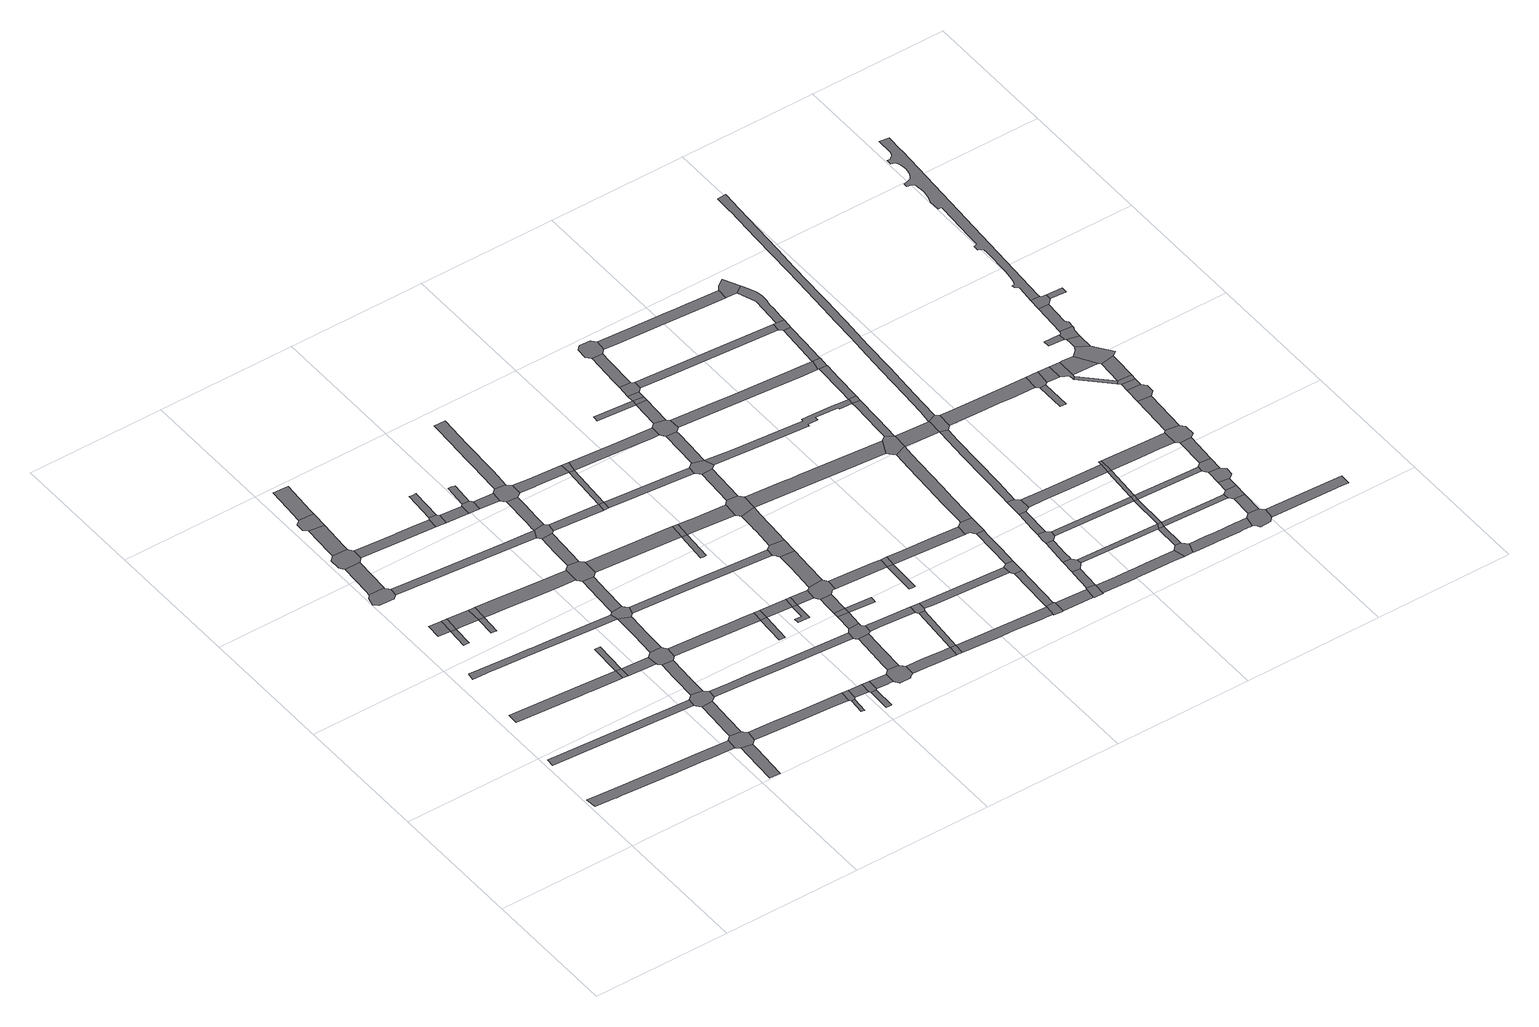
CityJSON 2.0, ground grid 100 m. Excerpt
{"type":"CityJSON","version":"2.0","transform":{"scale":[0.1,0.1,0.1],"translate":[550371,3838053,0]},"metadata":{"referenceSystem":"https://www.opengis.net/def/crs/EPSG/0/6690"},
"CityObjects":{
"road1":{"type":"Road","attributes":{"RoadStructureAttribute.sectionType":"1"},"geometry":[{"type":"MultiSurface","lod":"1","boundaries":[[[0,1,2,3,4,5,6,7,8,9,10,11,12,13,14,15,16,17,18,19,20]]]}]},
"road2":{"type":"Road","attributes":{"RoadStructureAttribute.sectionType":"1"},"geometry":[{"type":"MultiSurface","lod":"1","boundaries":[[[21,22,23,24]]]}]},
"road3":{"type":"Road","attributes":{"RoadStructureAttribute.sectionType":"1"},"geometry":[{"type":"MultiSurface","lod":"1","boundaries":[[[25,26,27,28,29,30,31,32,33,34,35,36,37,38]]]}]},
"road4":{"type":"Road","geometry":[{"type":"MultiSurface","lod":"1","boundaries":[[[39,40,41,42,43]]]}]},
"road5":{"type":"Road","geometry":[{"type":"MultiSurface","lod":"1","boundaries":[[[42,44,45,46,47]]]}]},
"road6":{"type":"Road","geometry":[{"type":"MultiSurface","lod":"1","boundaries":[[[48,49,50,51,52,53,54,55,56,57,58,59,60,61,62,63,64,65]]]}]},
"road7":{"type":"Road","geometry":[{"type":"MultiSurface","lod":"1","boundaries":[[[43,42,47,66]]]}]},
"road8":{"type":"Road","attributes":{"RoadStructureAttribute.sectionType":"1"},"geometry":[{"type":"MultiSurface","lod":"1","boundaries":[[[67,68,69,48,65,70,71]]]}]},
"road9":{"type":"Road","attributes":{"RoadStructureAttribute.sectionType":"1"},"geometry":[{"type":"MultiSurface","lod":"1","boundaries":[[[66,47,72,73,74]]]}]},
"road10":{"type":"Road","geometry":[{"type":"MultiSurface","lod":"1","boundaries":[[[75,76,77,78,79,80,81,67,71,82,83,84,85,86]]]}]},
"road11":{"type":"Road","geometry":[{"type":"MultiSurface","lod":"1","boundaries":[[[73,87,88,89,90]]]}]},
"road12":{"type":"Road","attributes":{"RoadStructureAttribute.sectionType":"1"},"geometry":[{"type":"MultiSurface","lod":"1","boundaries":[[[91,92,93,75,86,94,95,96]]]}]},
"road13":{"type":"Road","attributes":{"RoadStructureAttribute.sectionType":"1"},"geometry":[{"type":"MultiSurface","lod":"1","boundaries":[[[97,98,99,100,101,102,103,104,105]]]}]},
"road14":{"type":"Road","geometry":[{"type":"MultiSurface","lod":"1","boundaries":[[[74,73,90,106]]]}]},
"road15":{"type":"Road","attributes":{"RoadStructureAttribute.sectionType":"1"},"geometry":[{"type":"MultiSurface","lod":"1","boundaries":[[[107,108,109,110,111,112,113,114,115,116,117,118,119,120,121,122,123,124,125]]]}]},
"road16":{"type":"Road","geometry":[{"type":"MultiSurface","lod":"1","boundaries":[[[126,127,128,129,130,131,132,91,96,133,134,135]]]}]},
"road17":{"type":"Road","geometry":[{"type":"MultiSurface","lod":"1","boundaries":[[[136,20,19,137,138,97,105,139,140,141,142]]]}]},
"road18":{"type":"Road","geometry":[{"type":"MultiSurface","lod":"1","boundaries":[[[38,37,143,144]]]}]},
"road19":{"type":"Road","attributes":{"RoadStructureAttribute.sectionType":"1"},"geometry":[{"type":"MultiSurface","lod":"1","boundaries":[[[145,146,126,135,147,148]]]}]},
"road20":{"type":"Road","attributes":{"RoadStructureAttribute.sectionType":"1"},"geometry":[{"type":"MultiSurface","lod":"1","boundaries":[[[149,150,151,152,153,154,155,156,136,142]]]}]},
"road21":{"type":"Road","geometry":[{"type":"MultiSurface","lod":"1","boundaries":[[[157,158,38,144]]]}]},
"road22":{"type":"Road","attributes":{"RoadStructureAttribute.sectionType":"1"},"geometry":[{"type":"MultiSurface","lod":"1","boundaries":[[[159,144,143,160,161,162]]]}]},
"road23":{"type":"Road","geometry":[{"type":"MultiSurface","lod":"1","boundaries":[[[163,164,165,24,23,166,154,153,167,168,169,170,171,172]]]}]},
"road24":{"type":"Road","attributes":{"RoadStructureAttribute.sectionType":"1"},"geometry":[{"type":"MultiSurface","lod":"1","boundaries":[[[173,174,175,176,177,178,179,180,181,84,83,182,183,184,185]]]}]},
"road25":{"type":"Road","attributes":{"RoadStructureAttribute.sectionType":"1"},"geometry":[{"type":"MultiSurface","lod":"1","boundaries":[[[186,187,188,189,190,191,163,172,192,193,194,195,196,197,198]]]}]},
"road26":{"type":"Road","attributes":{"RoadStructureAttribute.sectionType":"1"},"geometry":[{"type":"MultiSurface","lod":"1","boundaries":[[[199,200,106,90,201,202,203,204,205,206,207,208,209,210,211]]]}]},
"road27":{"type":"Road","attributes":{"RoadStructureAttribute.sectionType":"1"},"geometry":[{"type":"MultiSurface","lod":"1","boundaries":[[[212,213,61,60,214,215]]]}]},
"road28":{"type":"Road","geometry":[{"type":"MultiSurface","lod":"1","boundaries":[[[216,217,162,161,218,186,198,219,220,221]]]}]},
"road29":{"type":"Road","attributes":{"RoadStructureAttribute.sectionType":"1"},"geometry":[{"type":"MultiSurface","lod":"1","boundaries":[[[222,223,224,225,140,139,226,227,228,229,230,231]]]}]},
"road30":{"type":"Road","attributes":{"RoadStructureAttribute.sectionType":"1"},"geometry":[{"type":"MultiSurface","lod":"1","boundaries":[[[124,232,233,216,221,234,235]]]}]},
"road31":{"type":"Road","geometry":[{"type":"MultiSurface","lod":"1","boundaries":[[[236,185,184,237,238,239,240]]]}]},
"road32":{"type":"Road","geometry":[{"type":"MultiSurface","lod":"1","boundaries":[[[241,242,243,244,125,124,235,245,246,247]]]}]},
"road33":{"type":"Road","attributes":{"RoadStructureAttribute.sectionType":"1"},"geometry":[{"type":"MultiSurface","lod":"1","boundaries":[[[248,249,250,251,252,236,240]]]}]},
"road34":{"type":"Road","attributes":{"RoadStructureAttribute.sectionType":"1"},"geometry":[{"type":"MultiSurface","lod":"1","boundaries":[[[253,254,255,243,242,256,257,258]]]}]},
"road35":{"type":"Road","attributes":{"RoadStructureAttribute.sectionType":"1"},"geometry":[{"type":"MultiSurface","lod":"1","boundaries":[[[238,237,259,260]]]}]},
"road36":{"type":"Road","geometry":[{"type":"MultiSurface","lod":"1","boundaries":[[[261,262,211,210,263,264,253,258,265,266,267,268,269,270,271]]]}]},
"road37":{"type":"Road","attributes":{"RoadStructureAttribute.sectionType":"1"},"geometry":[{"type":"MultiSurface","lod":"1","boundaries":[[[272,273,274,275,276,277,278,279,220,219,280,281,282,283,284,285,286]]]}]},
"road38":{"type":"Road","geometry":[{"type":"MultiSurface","lod":"1","boundaries":[[[287,288,289,290]]]}]},
"road39":{"type":"Road","geometry":[{"type":"MultiSurface","lod":"1","boundaries":[[[291,260,259,292,293,294,295,296,297]]]}]},
"road40":{"type":"Road","attributes":{"RoadStructureAttribute.sectionType":"1"},"geometry":[{"type":"MultiSurface","lod":"1","boundaries":[[[298,299,300,301,302,303,304,169,168,305,306,307,308,309,310]]]}]},
"road41":{"type":"Road","attributes":{"RoadStructureAttribute.sectionType":"1"},"geometry":[{"type":"MultiSurface","lod":"1","boundaries":[[[311,312,313,314,261,271]]]}]},
"road42":{"type":"Road","geometry":[{"type":"MultiSurface","lod":"1","boundaries":[[[231,230,290,289,315,316]]]}]},
"road43":{"type":"Road","geometry":[{"type":"MultiSurface","lod":"1","boundaries":[[[317,318,319,291,297]]]}]},
"road44":{"type":"Road","geometry":[{"type":"MultiSurface","lod":"1","boundaries":[[[320,321,215,214,322,313,312,323,324,325]]]}]},
"road45":{"type":"Road","attributes":{"RoadStructureAttribute.sectionType":"1"},"geometry":[{"type":"MultiSurface","lod":"1","boundaries":[[[295,294,326,327]]]}]},
"road46":{"type":"Road","attributes":{"RoadStructureAttribute.sectionType":"1"},"geometry":[{"type":"MultiSurface","lod":"1","boundaries":[[[328,316,315,329,330,331]]]}]},
"road47":{"type":"Road","geometry":[{"type":"MultiSurface","lod":"1","boundaries":[[[332,333,334,335,336]]]}]},
"road48":{"type":"Road","attributes":{"RoadStructureAttribute.sectionType":"1"},"geometry":[{"type":"MultiSurface","lod":"1","boundaries":[[[337,338,339,340,341,342,343,215,321,344,345,346]]]}]},
"road49":{"type":"Road","geometry":[{"type":"MultiSurface","lod":"1","boundaries":[[[331,330,332,336,347,348,349]]]}]},
"road50":{"type":"Road","geometry":[{"type":"MultiSurface","lod":"1","boundaries":[[[350,327,326,337,346,351,352,353]]]}]},
"road51":{"type":"Road","geometry":[{"type":"MultiSurface","lod":"1","boundaries":[[[285,354,355,356]]]}]},
"road52":{"type":"Road","attributes":{"RoadStructureAttribute.sectionType":"1"},"geometry":[{"type":"MultiSurface","lod":"1","boundaries":[[[349,348,357,358,359,360,361]]]}]},
"road53":{"type":"Road","geometry":[{"type":"MultiSurface","lod":"1","boundaries":[[[286,285,356,362]]]}]},
"road54":{"type":"Road","attributes":{"RoadStructureAttribute.sectionType":"1"},"geometry":[{"type":"MultiSurface","lod":"1","boundaries":[[[363,364,268,267,365,366,367,368]]]}]},
"road55":{"type":"Road","attributes":{"RoadStructureAttribute.sectionType":"1"},"geometry":[{"type":"MultiSurface","lod":"1","boundaries":[[[369,370,247,246,371,372,373,374,375]]]}]},
"road56":{"type":"Road","attributes":{"RoadStructureAttribute.sectionType":"1"},"geometry":[{"type":"MultiSurface","lod":"1","boundaries":[[[325,324,376,377,378]]]}]},
"road57":{"type":"Road","attributes":{"RoadStructureAttribute.sectionType":"1"},"geometry":[{"type":"MultiSurface","lod":"1","boundaries":[[[379,380,381,382,383,384,385,386,387,388,350,353,389,390,391,392]]]}]},
"road58":{"type":"Road","geometry":[{"type":"MultiSurface","lod":"1","boundaries":[[[393,394,361,360,395,396,397,398,399,400,401,402,403,404,405]]]}]},
"road59":{"type":"Road","attributes":{"RoadStructureAttribute.sectionType":"1"},"geometry":[{"type":"MultiSurface","lod":"1","boundaries":[[[362,356,406,407]]]}]},
"road60":{"type":"Road","geometry":[{"type":"MultiSurface","lod":"1","boundaries":[[[406,408,409,410,411,412]]]}]},
"road61":{"type":"Road","attributes":{"RoadStructureAttribute.sectionType":"1"},"geometry":[{"type":"MultiSurface","lod":"1","boundaries":[[[413,352,351,414,415,416,417,418,419]]]}]},
"road62":{"type":"Road","attributes":{"RoadStructureAttribute.sectionType":"1"},"geometry":[{"type":"MultiSurface","lod":"1","boundaries":[[[420,421,422,423,424,425,426,393,405]]]}]},
"road63":{"type":"Road","geometry":[{"type":"MultiSurface","lod":"1","boundaries":[[[377,376,427,428]]]}]},
"road64":{"type":"Road","geometry":[{"type":"MultiSurface","lod":"1","boundaries":[[[407,406,412,429]]]}]},
"road65":{"type":"Road","geometry":[{"type":"MultiSurface","lod":"1","boundaries":[[[430,431,432,433,434,435,436,437,310,309,438,422,421,439,440,441]]]}]},
"road66":{"type":"Road","attributes":{"RoadStructureAttribute.sectionType":"1"},"geometry":[{"type":"MultiSurface","lod":"1","boundaries":[[[367,442,443,444,445]]]}]},
"road67":{"type":"Road","attributes":{"RoadStructureAttribute.sectionType":"1"},"geometry":[{"type":"MultiSurface","lod":"1","boundaries":[[[418,377,428,446]]]}]},
"road68":{"type":"Road","attributes":{"RoadStructureAttribute.sectionType":"1"},"geometry":[{"type":"MultiSurface","lod":"1","boundaries":[[[429,412,447,448]]]}]},
"road69":{"type":"Road","attributes":{"RoadStructureAttribute.sectionType":"1"},"geometry":[{"type":"MultiSurface","lod":"1","boundaries":[[[449,434,433,450]]]}]},
"road70":{"type":"Road","attributes":{"RoadStructureAttribute.sectionType":"1"},"geometry":[{"type":"MultiSurface","lod":"1","boundaries":[[[451,452,453,454,455,403,402,456,457,458,459]]]}]},
"road71":{"type":"Road","geometry":[{"type":"MultiSurface","lod":"1","boundaries":[[[368,367,445,460]]]}]},
"road72":{"type":"Road","geometry":[{"type":"MultiSurface","lod":"1","boundaries":[[[461,449,450,462]]]}]},
"road73":{"type":"Road","attributes":{"RoadStructureAttribute.sectionType":"1"},"geometry":[{"type":"MultiSurface","lod":"1","boundaries":[[[463,464,461,462,465]]]}]},
"road74":{"type":"Road","geometry":[{"type":"MultiSurface","lod":"1","boundaries":[[[419,418,446,466]]]}]},
"road75":{"type":"Road","geometry":[{"type":"MultiSurface","lod":"1","boundaries":[[[467,468,469,448,447,463,465,470,471,472,473,474]]]}]},
"road76":{"type":"Road","geometry":[{"type":"MultiSurface","lod":"1","boundaries":[[[475,476,477,462,450]]]}]},
"road77":{"type":"Road","attributes":{"RoadStructureAttribute.sectionType":"1"},"geometry":[{"type":"MultiSurface","lod":"1","boundaries":[[[478,479,441,440,480,481,482,483]]]}]},
"road78":{"type":"Road","geometry":[{"type":"MultiSurface","lod":"1","boundaries":[[[459,458,484,485]]]}]},
"road79":{"type":"Road","attributes":{"RoadStructureAttribute.sectionType":"1"},"geometry":[{"type":"MultiSurface","lod":"1","boundaries":[[[486,487,488,468,467,489,490]]]}]},
"road80":{"type":"Road","attributes":{"RoadStructureAttribute.sectionType":"1"},"geometry":[{"type":"MultiSurface","lod":"1","boundaries":[[[491,492,460,445,493,494,495,496]]]}]},
"road81":{"type":"Road","attributes":{"RoadStructureAttribute.sectionType":"1"},"geometry":[{"type":"MultiSurface","lod":"1","boundaries":[[[428,427,497,498]]]}]},
"road82":{"type":"Road","geometry":[{"type":"MultiSurface","lod":"1","boundaries":[[[499,500,375,374,501,486,490,502,503]]]}]},
"road83":{"type":"Road","attributes":{"RoadStructureAttribute.sectionType":"1"},"geometry":[{"type":"MultiSurface","lod":"1","boundaries":[[[504,459,485,505]]]}]},
"road84":{"type":"Road","geometry":[{"type":"MultiSurface","lod":"1","boundaries":[[[483,482,504,505,506,507]]]}]},
"road85":{"type":"Road","attributes":{"RoadStructureAttribute.sectionType":"1"},"geometry":[{"type":"MultiSurface","lod":"1","boundaries":[[[508,509,510,511,512,513,514,515,499,503]]]}]},
"road86":{"type":"Road","attributes":{"RoadStructureAttribute.sectionType":"1"},"geometry":[{"type":"MultiSurface","lod":"1","boundaries":[[[516,517,518,519,520,521,466,446,522,523,524,525,526,527,528,529,530]]]}]},
"road87":{"type":"Road","attributes":{"RoadStructureAttribute.sectionType":"1"},"geometry":[{"type":"MultiSurface","lod":"1","boundaries":[[[531,532,474,473,533,534]]]}]},
"road88":{"type":"Road","geometry":[{"type":"MultiSurface","lod":"1","boundaries":[[[535,536,496,495,537,538,511,510,539,540,541]]]}]},
"road89":{"type":"Road","attributes":{"RoadStructureAttribute.sectionType":"1"},"geometry":[{"type":"MultiSurface","lod":"1","boundaries":[[[542,543,544,535,541]]]}]},
"road90":{"type":"Road","attributes":{"RoadStructureAttribute.sectionType":"1"},"geometry":[{"type":"MultiSurface","lod":"1","boundaries":[[[545,546,547,485,484,548,549,550,551,552,553,554,555]]]}]},
"road91":{"type":"Road","attributes":{"RoadStructureAttribute.sectionType":"1"},"geometry":[{"type":"MultiSurface","lod":"1","boundaries":[[[533,556,557,558,559]]]}]},
"road92":{"type":"Road","geometry":[{"type":"MultiSurface","lod":"1","boundaries":[[[534,533,559,560]]]}]},
"road93":{"type":"Road","geometry":[{"type":"MultiSurface","lod":"1","boundaries":[[[561,562,498,497,563,564,544,543,565,566,567]]]}]},
"road94":{"type":"Road","attributes":{"RoadStructureAttribute.sectionType":"1"},"geometry":[{"type":"MultiSurface","lod":"1","boundaries":[[[568,569,561,567,570,571,572,573,574,575,576]]]}]},
"road95":{"type":"Road","attributes":{"RoadStructureAttribute.sectionType":"1"},"geometry":[{"type":"MultiSurface","lod":"1","boundaries":[[[577,578,579,580,581,582]]]}]},
"road96":{"type":"Road","attributes":{"RoadStructureAttribute.sectionType":"1"},"geometry":[{"type":"MultiSurface","lod":"1","boundaries":[[[583,507,506,584,585,586,587,588]]]}]},
"road97":{"type":"Road","geometry":[{"type":"MultiSurface","lod":"1","boundaries":[[[589,530,529,568,576,590,591,592]]]}]},
"road98":{"type":"Road","attributes":{"RoadStructureAttribute.sectionType":"1"},"geometry":[{"type":"MultiSurface","lod":"1","boundaries":[[[581,589,592,593]]]}]},
"road99":{"type":"Road","geometry":[{"type":"MultiSurface","lod":"1","boundaries":[[[582,581,593,594]]]}]},
"road100":{"type":"Road","attributes":{"RoadStructureAttribute.sectionType":"1"},"geometry":[{"type":"MultiSurface","lod":"1","boundaries":[[[595,596,560,559,597,598]]]}]},
"road101":{"type":"Road","attributes":{"RoadStructureAttribute.sectionType":"1"},"geometry":[{"type":"MultiSurface","lod":"1","boundaries":[[[599,600,582,594,601,602]]]}]},
"road102":{"type":"Road","geometry":[{"type":"MultiSurface","lod":"1","boundaries":[[[603,604,605,606,555,554,607,608,609,610,611,612,613]]]}]},
"road103":{"type":"Road","geometry":[{"type":"MultiSurface","lod":"1","boundaries":[[[614,599,602,615,616,617,618,619]]]}]},
"road104":{"type":"Road","attributes":{"RoadStructureAttribute.sectionType":"1"},"geometry":[{"type":"MultiSurface","lod":"1","boundaries":[[[620,621,622,606,605,623,624,625]]]}]},
"road105":{"type":"Road","attributes":{"RoadStructureAttribute.sectionType":"1"},"geometry":[{"type":"MultiSurface","lod":"1","boundaries":[[[626,627,614,619,628,629,630]]]}]},
"road106":{"type":"Road","attributes":{"RoadStructureAttribute.sectionType":"1"},"geometry":[{"type":"MultiSurface","lod":"1","boundaries":[[[631,632,633,634,635,636,539,510,637,638,639]]]}]},
"road107":{"type":"Road","geometry":[{"type":"MultiSurface","lod":"1","boundaries":[[[640,641,642,588,587,620,625,643,644]]]}]},
"road108":{"type":"Road","attributes":{"RoadStructureAttribute.sectionType":"7"},"geometry":[{"type":"MultiSurface","lod":"1","boundaries":[[[613,612,645,646]]]}]},
"road109":{"type":"Road","geometry":[{"type":"MultiSurface","lod":"1","boundaries":[[[647,648,649,650,651,626,630,652,653,654,655,656,657]]]}]},
"road110":{"type":"Road","attributes":{"RoadStructureAttribute.sectionType":"1"},"geometry":[{"type":"MultiSurface","lod":"1","boundaries":[[[658,659,640,644,660,661,662,663]]]}]},
"road111":{"type":"Road","attributes":{"RoadStructureAttribute.sectionType":"1"},"geometry":[{"type":"MultiSurface","lod":"1","boundaries":[[[664,665,666,667,668,669,670,567,566,671,672,673,674,675,676,677,678,679,680,681,682,683]]]}]},
"road112":{"type":"Road","geometry":[{"type":"MultiSurface","lod":"1","boundaries":[[[684,598,597,685,658,663,686,687]]]}]},
"road113":{"type":"Road","geometry":[{"type":"MultiSurface","lod":"1","boundaries":[[[688,689,646,645,690,691,692,693,694,695,696,697,698]]]}]},
"road114":{"type":"Road","attributes":{"RoadStructureAttribute.sectionType":"1"},"geometry":[{"type":"MultiSurface","lod":"1","boundaries":[[[699,700,698,697,701,702]]]}]},
"road115":{"type":"Road","geometry":[{"type":"MultiSurface","lod":"1","boundaries":[[[703,704,705,699,702,706,707,708,709,710]]]}]},
"road116":{"type":"Road","attributes":{"RoadStructureAttribute.sectionType":"1"},"geometry":[{"type":"MultiSurface","lod":"1","boundaries":[[[711,712,713,714,591,590,715,716,717,718]]]}]},
"road117":{"type":"Road","attributes":{"RoadStructureAttribute.sectionType":"1"},"geometry":[{"type":"MultiSurface","lod":"1","boundaries":[[[719,720,703,710,721,722,723,724]]]}]},
"road118":{"type":"Road","attributes":{"RoadStructureAttribute.sectionType":"1"},"geometry":[{"type":"MultiSurface","lod":"1","boundaries":[[[725,726,727,728,729,730,731,732,733,734,735,736,684,687]]]}]},
"road119":{"type":"Road","geometry":[{"type":"MultiSurface","lod":"1","boundaries":[[[737,738,719,724,739,740,741]]]}]},
"road120":{"type":"Road","attributes":{"RoadStructureAttribute.sectionType":"1"},"geometry":[{"type":"MultiSurface","lod":"1","boundaries":[[[742,743,744,737,741,745,746]]]}]},
"road121":{"type":"Road","attributes":{"RoadStructureAttribute.sectionType":"1"},"geometry":[{"type":"MultiSurface","lod":"1","boundaries":[[[617,616,747,748,749]]]}]},
"road122":{"type":"Road","geometry":[{"type":"MultiSurface","lod":"1","boundaries":[[[750,751,752,639,638,732,731,753]]]}]},
"road123":{"type":"Road","attributes":{"RoadStructureAttribute.sectionType":"1"},"geometry":[{"type":"MultiSurface","lod":"1","boundaries":[[[754,755,756,757,696,695,758,759,760,761,762,763,764]]]}]},
"road124":{"type":"Road","geometry":[{"type":"MultiSurface","lod":"1","boundaries":[[[765,766,767,742,746,768,769,770,771,772]]]}]},
"road125":{"type":"Road","attributes":{"RoadStructureAttribute.sectionType":"1"},"geometry":[{"type":"MultiSurface","lod":"1","boundaries":[[[773,774,775,776,777,778,779,780,781,655,654,782,783,784,785,786]]]}]},
"road126":{"type":"Road","attributes":{"RoadStructureAttribute.sectionType":"1"},"geometry":[{"type":"MultiSurface","lod":"1","boundaries":[[[682,787,788,750,753,789,790,791,792,793]]]}]},
"road127":{"type":"Road","attributes":{"RoadStructureAttribute.sectionType":"1"},"geometry":[{"type":"MultiSurface","lod":"1","boundaries":[[[709,708,794,795]]]}]},
"road128":{"type":"Road","attributes":{"RoadStructureAttribute.sectionType":"1"},"geometry":[{"type":"MultiSurface","lod":"1","boundaries":[[[796,797,798,799,800,801,802,765,772,803,804,805,806]]]}]},
"road129":{"type":"Road","attributes":{"RoadStructureAttribute.sectionType":"7"},"geometry":[{"type":"MultiSurface","lod":"1","boundaries":[[[807,808,809,810,811,753,731,812,813,814,815,816,796,817]]]}]},
"road130":{"type":"Road","geometry":[{"type":"MultiSurface","lod":"1","boundaries":[[[683,682,793,818]]]}]},
"road131":{"type":"Road","attributes":{"RoadStructureAttribute.sectionType":"1"},"geometry":[{"type":"MultiSurface","lod":"1","boundaries":[[[740,739,819,820]]]}]},
"road132":{"type":"Road","attributes":{"RoadStructureAttribute.sectionType":"1"},"geometry":[{"type":"MultiSurface","lod":"1","boundaries":[[[821,822,683,818,823,824]]]}]},
"road133":{"type":"Road","geometry":[{"type":"MultiSurface","lod":"1","boundaries":[[[718,717,821,824,825,826,827]]]}]},
"road134":{"type":"Road","geometry":[{"type":"MultiSurface","lod":"1","boundaries":[[[828,764,763,829,830,831]]]}]},
"road135":{"type":"Road","geometry":[{"type":"MultiSurface","lod":"1","boundaries":[[[832,833,834,835,817,796,806,836,837,838,839]]]}]},
"road136":{"type":"Road","attributes":{"RoadStructureAttribute.sectionType":"1"},"geometry":[{"type":"MultiSurface","lod":"1","boundaries":[[[840,841,842,843,770,769,844,845,846,847]]]}]},
"road137":{"type":"Road","attributes":{"RoadStructureAttribute.sectionType":"1"},"geometry":[{"type":"MultiSurface","lod":"1","boundaries":[[[794,828,831,848]]]}]},
"road138":{"type":"Road","attributes":{"RoadStructureAttribute.sectionType":"1"},"geometry":[{"type":"MultiSurface","lod":"1","boundaries":[[[849,850,718,827,851,852,853]]]}]},
"road139":{"type":"Road","geometry":[{"type":"MultiSurface","lod":"1","boundaries":[[[795,794,848,854]]]}]},
"road140":{"type":"Road","geometry":[{"type":"MultiSurface","lod":"1","boundaries":[[[749,748,849,853,855,856,857]]]}]},
"road141":{"type":"Road","attributes":{"RoadStructureAttribute.sectionType":"1"},"geometry":[{"type":"MultiSurface","lod":"1","boundaries":[[[819,795,854,858]]]}]},
"road142":{"type":"Road","geometry":[{"type":"MultiSurface","lod":"1","boundaries":[[[820,819,858,859]]]}]},
"road143":{"type":"Road","attributes":{"RoadStructureAttribute.sectionType":"1"},"geometry":[{"type":"MultiSurface","lod":"1","boundaries":[[[860,861,862,863,864,865,866,867,868,869,870,871,872,873,874,857,856]]]}]},
"road144":{"type":"Road","geometry":[{"type":"MultiSurface","lod":"1","boundaries":[[[875,876,877,878,786,785,879,880,872,871]]]}]},
"road145":{"type":"Road","attributes":{"RoadStructureAttribute.sectionType":"1"},"geometry":[{"type":"MultiSurface","lod":"1","boundaries":[[[881,882,883,884,885,886,887,888,830,829,889,890,891,892,893,894,895,896,897,898]]]}]},
"road146":{"type":"Road","attributes":{"RoadStructureAttribute.sectionType":"1"},"geometry":[{"type":"MultiSurface","lod":"1","boundaries":[[[846,820,859,899]]]}]},
"road147":{"type":"Road","geometry":[{"type":"MultiSurface","lod":"1","boundaries":[[[900,847,846,899,901]]]}]},
"road148":{"type":"Road","attributes":{"RoadStructureAttribute.sectionType":"1"},"geometry":[{"type":"MultiSurface","lod":"1","boundaries":[[[902,903,854,848,904,905,906]]]}]},
"road149":{"type":"Road","attributes":{"RoadStructureAttribute.sectionType":"1"},"geometry":[{"type":"MultiSurface","lod":"1","boundaries":[[[907,908,909,910,839,838,911,912,913,914,915,916,917,918,919]]]}]},
"road150":{"type":"Road","attributes":{"RoadStructureAttribute.sectionType":"1"},"geometry":[{"type":"MultiSurface","lod":"1","boundaries":[[[920,859,858,921,922,923]]]}]},
"road151":{"type":"Road","attributes":{"RoadStructureAttribute.sectionType":"1"},"geometry":[{"type":"MultiSurface","lod":"1","boundaries":[[[924,925,926,927,928,929,930,931,932,933,934,935,936,937,938,939,940,941,942,943,944,945,946,947,948,949,950,951,817,835]]]}]},
"road152":{"type":"Road","geometry":[{"type":"MultiSurface","lod":"1","boundaries":[[[952,953,898,897,954,955,956,957,958,959,960,961,962,963]]]}]},
"road153":{"type":"Road","attributes":{"RoadStructureAttribute.sectionType":"1"},"geometry":[{"type":"MultiSurface","lod":"1","boundaries":[[[964,901,899,965,966,967,968,969]]]}]},
"road154":{"type":"Road","attributes":{"RoadStructureAttribute.sectionType":"1"},"geometry":[{"type":"MultiSurface","lod":"1","boundaries":[[[970,952,963,971]]]}]},
"road155":{"type":"Road","geometry":[{"type":"MultiSurface","lod":"1","boundaries":[[[972,973,906,905,974,970,971,975]]]}]},
"road156":{"type":"Road","geometry":[{"type":"MultiSurface","lod":"1","boundaries":[[[976,977,978,979]]]}]},
"road157":{"type":"Road","attributes":{"RoadStructureAttribute.sectionType":"1"},"geometry":[{"type":"MultiSurface","lod":"1","boundaries":[[[980,981,982,972,975,983,984]]]}]},
"road158":{"type":"Road","geometry":[{"type":"MultiSurface","lod":"1","boundaries":[[[919,918,976,979,985,986]]]}]},
"road159":{"type":"Road","geometry":[{"type":"MultiSurface","lod":"1","boundaries":[[[987,980,984,988,989,990,991,992]]]}]},
"road160":{"type":"Road","geometry":[{"type":"MultiSurface","lod":"1","boundaries":[[[993,923,922,987,992,994]]]}]},
"road161":{"type":"Road","attributes":{"RoadStructureAttribute.sectionType":"1"},"geometry":[{"type":"MultiSurface","lod":"1","boundaries":[[[995,993,994,996]]]}]},
"road162":{"type":"Road","attributes":{"RoadStructureAttribute.sectionType":"1"},"geometry":[{"type":"MultiSurface","lod":"1","boundaries":[[[986,985,997,998]]]}]},
"road163":{"type":"Road","geometry":[{"type":"MultiSurface","lod":"1","boundaries":[[[999,969,968,995,996,1000,1001,1002]]]}]},
"road164":{"type":"Road","geometry":[{"type":"MultiSurface","lod":"1","boundaries":[[[998,997,1003,1004,1005,1006,1007]]]}]},
"road165":{"type":"Road","attributes":{"RoadStructureAttribute.sectionType":"1"},"geometry":[{"type":"MultiSurface","lod":"1","boundaries":[[[1008,961,960,1009,1010,1011,1012,1013]]]}]},
"road166":{"type":"Road","attributes":{"RoadStructureAttribute.sectionType":"1"},"geometry":[{"type":"MultiSurface","lod":"1","boundaries":[[[1014,999,1002,1015]]]}]},
"road167":{"type":"Road","attributes":{"RoadStructureAttribute.sectionType":"1"},"geometry":[{"type":"MultiSurface","lod":"1","boundaries":[[[1005,1004,1016,1017]]]}]},
"road168":{"type":"Road","attributes":{"RoadStructureAttribute.sectionType":"1"},"geometry":[{"type":"MultiSurface","lod":"1","boundaries":[[[1018,1007,1006,1019,1020]]]}]},
"road169":{"type":"Road","geometry":[{"type":"MultiSurface","lod":"1","boundaries":[[[1021,1014,1015,1022,1023,1024]]]}]},
"road170":{"type":"Road","attributes":{"RoadStructureAttribute.sectionType":"1"},"geometry":[{"type":"MultiSurface","lod":"1","boundaries":[[[1025,1021,1024,1026]]]}]},
"road171":{"type":"Road","geometry":[{"type":"MultiSurface","lod":"1","boundaries":[[[1017,1016,1025,1026,1027]]]}]},
"road172":{"type":"Road","geometry":[{"type":"MultiSurface","lod":"1","boundaries":[[[1028,1029,1030,1031]]]}]},
"road173":{"type":"Road","attributes":{"RoadStructureAttribute.sectionType":"1"},"geometry":[{"type":"MultiSurface","lod":"1","boundaries":[[[1032,1033,1034,1017,1027]]]}]},
"road174":{"type":"Road","geometry":[{"type":"MultiSurface","lod":"1","boundaries":[[[1035,1036,1037,1038,1039,1040,1041,1020,1019,1034,1033,1042,1043,1044,1045,1046]]]}]},
"road175":{"type":"Road","attributes":{"RoadStructureAttribute.sectionType":"1"},"geometry":[{"type":"MultiSurface","lod":"1","boundaries":[[[1047,1048,1049,1050,1035,1046,1051]]]}]},
"road176":{"type":"Road","geometry":[{"type":"MultiSurface","lod":"1","boundaries":[[[1052,1053,1054,1031,1030,1055,1047,1051,1056,1057,1058]]]}]},
"road177":{"type":"Road","attributes":{"RoadStructureAttribute.sectionType":"1"},"geometry":[{"type":"MultiSurface","lod":"1","boundaries":[[[1059,1052,1058,1060,1061,1062]]]}]},
"road178":{"type":"Road","geometry":[{"type":"MultiSurface","lod":"1","boundaries":[[[1063,1059,1062,1064,1065,1066,1067,1068]]]}]},
"road179":{"type":"Road","geometry":[{"type":"MultiSurface","lod":"1","boundaries":[[[1069,1070,1071,1065,1064]]]}]},
"road180":{"type":"Road","attributes":{"RoadStructureAttribute.sectionType":"1"},"geometry":[{"type":"MultiSurface","lod":"1","boundaries":[[[1072,1073,1074,1075,1076,1077,1078,1079,1080,1081,1082,1083,1084,1085,1086,1087,1088,1089,1090,1091,1092,1093,1094,1095,1096,1097,1098,1099,1100,1101,1102,1103,1104,1105,1106,1107,1108,1109,1110,1111,1112,1113,1114,1115,1116,1117,1118,1119,1120,1121,1122,1123,1124,1125,1126,1127,1128,1129,1130,1063,1068,1131,1132,1133,1134]]]}]}
},
"vertices":[
[1054,443,0],[1052,443,0],[815,458,0],[585,473,0],[366,488,0],[341,490,0],[333,490,0],[120,504,0],[22,510,0],[29,431,0],[178,421,0],[184,420,0],[238,417,0],[240,417,0],[534,397,0],[536,397,0],[576,394,0],[822,378,0],[864,375,0],[1049,363,0],[1057,443,0],
[42,955,0],[40,897,0],[1075,832,0],[1082,890,0],
[721,1387,0],[613,1395,0],[387,1410,0],[142,1426,0],[92,1430,0],[89,1351,0],[256,1339,0],[449,1326,0],[541,1320,0],[621,1314,0],[634,1313,0],[851,1300,0],[866,1299,0],[869,1377,0],
[224,2389,0],[172,2393,0],[164,2283,0],[253,2276,0],[262,2386,0],
[244,2125,0],[268,2123,0],[284,2122,0],[293,2273,0],
[44,2847,0],[31,2833,0],[25,2827,0],[20,2822,0],[6,2761,0],[24,2745,0],[28,2742,0],[37,2733,0],[147,2727,0],[147,2728,0],[151,2730,0],[167,2743,0],[176,2751,0],[181,2811,0],[169,2822,0],[157,2832,0],[153,2836,0],[154,2844,0],
[302,2383,0],
[61,3127,0],[54,3009,0],[46,2885,0],[163,2989,0],[171,3124,0],
[323,2271,0],[458,2260,0],[457,2371,0],
[70,3272,0],[64,3267,0],[56,3259,0],[36,3241,0],[34,3160,0],[51,3139,0],[56,3133,0],[176,3128,0],[199,3155,0],[204,3234,0],[184,3260,0],[179,3267,0],
[449,2116,0],[469,2115,0],[489,2113,0],[498,2257,0],
[86,3549,0],[72,3316,0],[72,3314,0],[182,3315,0],[196,3531,0],[196,3532,0],
[1082,341,0],[1078,276,0],[1078,267,0],[1063,9,0],[1142,7,0],[1142,13,0],[1153,191,0],[1158,271,0],[1162,326,0],
[504,2367,0],
[1134,1816,0],[966,1828,0],[704,1846,0],[576,1856,0],[563,1857,0],[432,1866,0],[192,1883,0],[112,1889,0],[104,1836,0],[195,1830,0],[219,1829,0],[318,1821,0],[432,1814,0],[457,1812,0],[605,1802,0],[759,1790,0],[961,1775,0],[1165,1762,0],[1150,1815,0],
[94,3664,0],[88,3658,0],[71,3643,0],[61,3634,0],[59,3576,0],[70,3565,0],[75,3560,0],[198,3569,0],[200,3602,0],[204,3657,0],
[1090,472,0],[1052,361,0],[1063,354,0],[1193,354,0],[1204,433,0],[1178,455,0],[1169,462,0],
[906,1296,0],[909,1374,0],
[114,3965,0],[103,3798,0],[206,3696,0],[223,3958,0],
[1170,465,0],[1178,606,0],[1180,634,0],[1182,663,0],[1190,798,0],[1110,791,0],[1103,678,0],[1093,518,0],
[922,1613,0],[883,1616,0],
[927,1373,0],[1052,1286,0],[1111,1283,0],[1108,1362,0],
[1117,921,0],[1097,903,0],[1094,901,0],[1085,821,0],[1212,813,0],[1225,822,0],[1228,882,0],[1227,883,0],[1216,893,0],[1198,910,0],
[708,3197,0],[688,3198,0],[668,3200,0],[514,3211,0],[509,3211,0],[331,3224,0],[330,3224,0],[329,3224,0],[304,3226,0],[423,3138,0],[721,3116,0],[747,3114,0],[753,3193,0],
[1136,1253,0],[1129,1124,0],[1128,1101,0],[1126,1068,0],[1125,1057,0],[1119,952,0],[1198,920,0],[1205,1053,0],[1205,1058,0],[1206,1078,0],[1209,1121,0],[1210,1141,0],[1216,1245,0],
[948,2332,0],[701,2351,0],[518,2256,0],[538,2254,0],[580,2251,0],[581,2251,0],[650,2245,0],[703,2241,0],[813,2232,0],[859,2228,0],[1044,2214,0],[1164,2205,0],[1169,2315,0],
[1009,2744,0],[468,2788,0],[1194,2668,0],[1223,2730,0],
[1145,1389,0],[1124,1373,0],[1118,1275,0],[1245,1273,0],[1251,1353,0],[1225,1388,0],
[1837,391,0],[1605,407,0],[1389,421,0],[1289,428,0],[1290,347,0],[1385,341,0],[1568,328,0],[1747,317,0],[1882,308,0],[1887,388,0],
[1165,1751,0],[1155,1576,0],[1235,1545,0],[1245,1727,0],
[763,3207,0],[822,3108,0],[828,3187,0],[827,3188,0],[813,3204,0],
[1277,1813,0],[1251,1842,0],[1170,1833,0],[1155,1819,0],[1245,1730,0],[1266,1749,0],[1283,1807,0],
[830,3436,0],[830,3438,0],[811,3439,0],[792,3440,0],[780,3441,0],
[1190,2172,0],[1180,1990,0],[1171,1850,0],[1251,1848,0],[1262,2012,0],[1271,2166,0],
[987,3095,0],[990,3175,0],
[1201,2344,0],[1174,2320,0],[1168,2200,0],[1172,2195,0],[1291,2183,0],[1299,2190,0],[1304,2194,0],[1309,2305,0],[1304,2310,0],[1279,2334,0],[1280,2337,0],
[1783,1317,0],[1743,1320,0],[1741,1320,0],[1592,1330,0],[1591,1330,0],[1590,1330,0],[1536,1334,0],[1459,1339,0],[1248,1273,0],[1249,1273,0],[1549,1253,0],[1550,1253,0],[1778,1238,0],[1875,1231,0],[1879,1311,0],
[1886,176,0],[1911,174,0],[1918,292,0],[1893,291,0],
[1005,3192,0],[989,3095,0],[1023,3093,0],[1066,3089,0],[1073,3169,0],[1067,3175,0],[1055,3188,0],
[1971,832,0],[1791,845,0],[1650,854,0],[1531,862,0],[1524,863,0],[1523,863,0],[1371,873,0],[1467,807,0],[1714,790,0],[1946,775,0],[2182,760,0],[2241,756,0],[2248,816,0],
[1290,2515,0],[1298,2642,0],[1218,2636,0],[1209,2492,0],
[1929,305,0],[1935,385,0],
[1069,3356,0],[1043,3358,0],[1019,3360,0],
[1315,2730,0],[1304,2742,0],[1201,2659,0],[1308,2650,0],[1319,2659,0],[1326,2719,0],
[1212,3078,0],[1218,3159,0],
[2014,380,0],[1946,304,0],[2029,298,0],[2035,378,0],
[2040,287,0],[2033,117,0],[2053,116,0],[2073,115,0],[2080,286,0],
[1242,3046,0],[1230,2837,0],[1229,2830,0],[1228,2818,0],[1226,2785,0],[1224,2751,0],[1224,2743,0],[1309,2832,0],[1317,2955,0],[1323,3040,0],
[2083,290,0],[2086,295,0],[2088,375,0],
[1250,3188,0],[1355,3066,0],[1358,3147,0],[1330,3178,0],
[1863,1014,0],[1908,1012,0],[1920,1228,0],
[2093,294,0],[2172,289,0],[2183,288,0],[2211,287,0],[2215,366,0],
[1924,1308,0],
[1886,2261,0],[1678,2276,0],[1859,2150,0],[1860,2150,0],[1932,2144,0],[1941,2256,0],
[2012,1756,0],[1831,1769,0],[1272,1749,0],[1613,1725,0],[1763,1714,0],[2289,1677,0],[2293,1737,0],
[1684,2630,0],[1689,2690,0],[1688,2691,0],
[1291,3881,0],[1279,3669,0],[1277,3640,0],[1275,3606,0],[1269,3501,0],[1266,3447,0],[1259,3326,0],[1258,3302,0],[1256,3280,0],[1254,3263,0],[1336,3275,0],[1339,3327,0],[1356,3629,0],[1371,3880,0],
[2245,395,0],[2224,375,0],[2212,287,0],[2218,278,0],[2235,254,0],[2237,252,0],[2316,249,0],[2317,252,0],[2338,268,0],[2351,277,0],[2356,356,0],[2344,370,0],[2325,390,0],
[2109,1216,0],[2113,1295,0],
[2104,1110,0],[2052,1113,0],[2051,1077,0],[2138,1072,0],[2145,1213,0],
[1479,3138,0],[1473,3058,0],[1475,3058,0],[1633,3047,0],[1715,3041,0],[1716,3041,0],[1713,3120,0],
[2335,554,0],[2346,736,0],[2266,732,0],[2256,585,0],[2256,582,0],[2256,580,0],[2248,450,0],
[1722,2627,0],[1727,2687,0],
[2149,1293,0],
[2355,818,0],[2351,821,0],[2351,834,0],[2352,849,0],[2273,842,0],[2272,842,0],[2264,832,0],[2255,823,0],[2253,744,0],[2353,740,0],[2368,748,0],[2371,807,0],
[1914,1918,0],[1935,1916,0],[1954,1915,0],[1972,2141,0],
[1754,3038,0],
[2263,1205,0],[2271,1285,0],
[2281,973,0],[2360,968,0],
[2645,337,0],[2643,338,0],[2479,349,0],[2428,352,0],[2416,353,0],[2455,270,0],[2518,266,0],[2675,255,0],[2681,335,0],
[1981,2253,0],
[2284,1014,0],[2362,1013,0],
[2293,1169,0],[2289,1104,0],[2372,1167,0],
[1767,3116,0],
[2406,1310,0],[2300,1301,0],[2275,1284,0],[2373,1168,0],[2400,1197,0],[2405,1196,0],[2422,1195,0],[2427,1274,0],
[2553,953,0],[2554,977,0],[2556,998,0],
[2442,803,0],[2402,805,0],[2431,744,0],[2579,734,0],[2698,726,0],[2702,785,0],
[2715,253,0],[2721,332,0],
[2321,1636,0],[2316,1562,0],[2313,1512,0],[2415,1465,0],[2425,1627,0],
[2100,2242,0],[2033,2248,0],[1992,2139,0],[2046,2135,0],[2318,2114,0],[2327,2226,0],
[2342,2577,0],[2347,2637,0],
[2328,1759,0],[2307,1746,0],[2297,1666,0],[2426,1646,0],[2432,1749,0],
[2710,705,0],[2750,702,0],
[2762,722,0],[2766,781,0],
[2437,1815,0],[2449,2026,0],[2456,2103,0],[2346,2081,0],[2340,1959,0],[2340,1955,0],[2338,1912,0],[2328,1763,0],
[2338,3075,0],[2333,3075,0],[2082,3093,0],[1842,3111,0],[1841,3111,0],[1840,3111,0],[1955,3023,0],[2076,3014,0],[2212,3004,0],[2213,3003,0],[2284,2998,0],[2327,2995,0],[2328,2995,0],[2372,2993,0],[2378,3072,0],
[2760,1252,0],[2566,1265,0],[2803,1170,0],[2809,1249,0],
[2358,2255,0],[2330,2229,0],[2322,2109,0],[2328,2102,0],[2464,2215,0],[2460,2219,0],[2437,2249,0],
[2449,2450,0],[2455,2543,0],[2376,2540,0],
[3338,292,0],[3173,303,0],[2861,323,0],[2745,251,0],[2939,238,0],[2966,236,0],[3105,228,0],[3296,215,0],[3333,212,0],[3380,209,0],[3389,289,0],
[2792,924,0],[2815,923,0],[2837,922,0],[2848,1167,0],
[2854,1246,0],
[2382,2664,0],[2359,2646,0],[2352,2566,0],[2375,2541,0],[2479,2563,0],[2485,2568,0],[2462,2640,0],
[2401,2958,0],[2383,2665,0],[2462,2645,0],[2467,2733,0],[2471,2802,0],[2471,2803,0],[2471,2808,0],[2479,2935,0],[2480,2954,0],
[2141,3366,0],[2140,3351,0],[2138,3327,0],[2138,3326,0],[2421,3306,0],[2423,3346,0],
[3065,761,0],[2831,717,0],[3089,701,0],[3312,686,0],[3388,682,0],[3386,741,0],
[2408,3101,0],[2511,2982,0],[2507,3062,0],[2487,3084,0],
[2501,3301,0],
[2503,3338,0],
[3185,1224,0],[2969,1238,0],[3374,1132,0],[3379,1211,0],
[2426,3399,0],[2426,3393,0],[2505,3388,0],[2506,3391,0],
[3451,291,0],[3450,296,0],[3444,297,0],[3389,294,0],[3380,204,0],[3438,196,0],[3445,195,0],[3446,200,0],[3447,202,0],[3450,201,0],[3452,288,0],
[2432,3495,0],[2523,3408,0],[2532,3416,0],[2536,3476,0],[2519,3486,0],[2512,3491,0],
[3409,654,0],[3401,510,0],[3392,344,0],[3450,399,0],[3458,567,0],[3463,651,0],
[2450,3813,0],[2436,3567,0],[2512,3493,0],[2526,3733,0],[2530,3810,0],
[2955,2176,0],[2857,2184,0],[2801,2188,0],[2759,2191,0],[2680,2197,0],[2467,2214,0],[3200,2045,0],[3414,2029,0],[3463,2138,0],
[3415,762,0],[3401,752,0],[3400,751,0],[3466,702,0],[3469,759,0],
[3676,191,0],[3687,276,0],
[2459,3958,0],[2457,3956,0],[2426,3928,0],[2422,3846,0],[2449,3814,0],[2530,3811,0],[2556,3839,0],[2560,3838,0],[2567,3917,0],[2538,3950,0],[2538,3951,0],
[3433,1094,0],[3424,925,0],[3471,801,0],[3478,913,0],[3486,1057,0],[3488,1091,0],
[3423,2580,0],[3422,2580,0],[3256,2589,0],[3175,2593,0],[3175,2575,0],[2642,2617,0],[2480,2638,0],[2600,2562,0],[2708,2551,0],[2990,2528,0],[3178,2515,0],[3180,2533,0],[3253,2529,0],[3255,2552,0],[3255,2556,0],[3421,2545,0],[3422,2545,0],[3423,2533,0],[3518,2529,0],[3521,2572,0],
[3417,1238,0],[3407,1129,0],[3492,1164,0],[3496,1233,0],
[3689,284,0],[3688,280,0],[3683,191,0],[3683,189,0],[3683,185,0],[3689,184,0],[3747,185,0],[3747,190,0],[3752,270,0],[3752,275,0],[3694,284,0],
[3707,457,0],[3705,432,0],[3764,447,0],[3764,452,0],
[3715,565,0],[3712,531,0],[3709,491,0],[3798,492,0],[3799,493,0],[3800,495,0],[3800,532,0],[3771,561,0],
[3258,3007,0],[3143,3015,0],[2978,3026,0],[2773,3042,0],[3137,2935,0],[3420,2914,0],[3528,2909,0],[3546,2988,0],
[3730,768,0],[3719,623,0],[3772,576,0],[3774,623,0],[3783,758,0],[3784,764,0],
[3500,1304,0],[3508,1447,0],[3517,1574,0],[3525,1701,0],[3532,1822,0],[3538,1933,0],[3548,2013,0],[3460,1978,0],[3452,1837,0],[3438,1623,0],[3427,1437,0],[3418,1262,0],
[3737,865,0],[3733,810,0],[3817,795,0],[3819,835,0],[3790,861,0],
[3753,1083,0],[3752,1079,0],[3742,935,0],[3804,1079,0],[3805,1081,0],
[2694,3405,0],[3544,3351,0],[3548,3409,0],
[3499,2160,0],[3486,2152,0],[3469,2141,0],[3553,2128,0],
[4121,256,0],[4010,260,0],[4004,260,0],[3901,264,0],[3943,182,0],[4001,180,0],[4006,180,0],[4098,177,0],[4278,170,0],[4360,167,0],[4339,248,0],
[3759,1219,0],[3757,1180,0],[3756,1149,0],[3813,1087,0],[3840,1105,0],[3840,1186,0],[3828,1198,0],[3812,1216,0],
[3305,3873,0],[3286,3874,0],[3215,3878,0],[3150,3882,0],[3077,3887,0],[3017,3891,0],[2795,3905,0],[2731,3909,0],[2654,3912,0],[2649,3833,0],[2952,3814,0],[3301,3792,0],[3455,3782,0],[3459,3863,0],
[3516,2486,0],[3502,2244,0],[3553,2132,0],[3553,2143,0],[3556,2200,0],[3564,2337,0],[3575,2522,0],
[4375,471,0],[4398,509,0],
[3800,1996,0],[3800,1994,0],[3800,1989,0],[3796,1900,0],[3786,1728,0],[3774,1493,0],[3763,1282,0],[3823,1399,0],[3835,1631,0],[3849,1866,0],[3856,1978,0],
[3799,2110,0],[3791,2111,0],[3689,2118,0],[3567,2126,0],[3560,2126,0],[3552,2013,0],[3555,2012,0],[3561,2011,0],[3785,1998,0],[3793,1997,0],[3804,2111,0],
[3577,2569,0],
[4406,768,0],[4411,810,0],
[3539,2908,0],[3526,2665,0],[3588,2771,0],[3596,2905,0],
[3596,2907,0],[3598,2945,0],[3601,2986,0],
[4370,281,0],[4419,165,0],[4450,244,0],[4410,281,0],
[3890,2118,0],[3881,2125,0],[3875,2129,0],[3865,2136,0],[3863,1985,0],[3882,2004,0],[3885,2007,0],[3891,2117,0],
[4282,1168,0],[4053,1177,0],[3909,1183,0],[3907,1183,0],[3951,1101,0],[4179,1092,0],[4429,1082,0],[4438,1162,0],
[4415,469,0],
[3569,3328,0],[3546,2990,0],[3601,2993,0],[3611,3164,0],[3622,3325,0],
[4424,508,0],
[3624,3350,0],[3628,3403,0],[3573,3408,0],
[4433,767,0],
[4437,808,0],
[3631,3442,0],[3637,3534,0],[3638,3565,0],[3643,3605,0],[3646,3606,0],[3648,3664,0],[3647,3684,0],[3645,3698,0],[3642,3710,0],[3637,3725,0],[3615,3772,0],[3595,3816,0],[3539,3777,0],[3587,3645,0],[3573,3410,0],
[3538,3935,0],[3485,3898,0],[3480,3891,0],[3473,3882,0],[3510,3779,0],[3532,3777,0],
[4880,229,0],[4860,230,0],[4824,232,0],[4823,232,0],[4801,233,0],[4716,234,0],[4644,237,0],[4578,239,0],[4433,164,0],[4584,159,0],[4604,158,0],[4769,152,0],[4802,153,0],[4823,153,0],[4834,152,0],[4849,151,0],[4864,149,0],[4880,230,0],
[4456,1081,0],
[4439,1189,0],[4459,1188,0],
[4821,492,0],[4820,492,0],[4820,452,0],[4893,450,0],[4894,490,0],
[4418,2096,0],[4175,2105,0],[4113,2108,0],[3987,2113,0],[3938,2005,0],[3939,2005,0],[3944,2005,0],[3977,2003,0],[4124,1997,0],[4254,1992,0],[4346,1988,0],[4527,1982,0],[4532,2091,0],
[4817,792,0],[4817,750,0],[4910,747,0],[4912,788,0],
[3875,2275,0],[3880,2364,0],[3886,2456,0],[3899,2661,0],[3914,2905,0],[3931,3172,0],[3942,3333,0],[3943,3353,0],[3949,3464,0],[3966,3762,0],[3979,3964,0],[4006,4404,0],[4016,4561,0],[3952,4557,0],[3946,4423,0],[3950,4421,0],[3933,4119,0],[3912,3764,0],[3904,3638,0],[3888,3352,0],[3877,3200,0],[3868,3031,0],[3854,2838,0],[3843,2664,0],[3827,2405,0],[3815,2221,0],[3805,2126,0],[3804,2117,0],
[4910,257,0],[4889,238,0],[4876,148,0],[4884,138,0],[4890,129,0],[4901,111,0],[4983,115,0],[5004,139,0],[5010,145,0],[5018,225,0],[5009,234,0],[4990,254,0],
[4813,1173,0],[4491,1079,0],[4669,1072,0],[4814,1067,0],[4929,1062,0],[4929,1168,0],
[4919,418,0],[4999,413,0],
[4925,515,0],[4904,498,0],[4901,441,0],[5005,513,0],
[4547,1960,0],[4547,1747,0],[4592,1747,0],[4592,1960,0],
[4930,599,0],[4930,590,0],[4925,517,0],[5009,586,0],[5009,589,0],
[4609,1978,0],[4621,2088,0],
[4937,712,0],[5035,608,0],[5045,615,0],[5048,676,0],[5043,681,0],[5017,703,0],
[4943,815,0],[5024,810,0],
[4955,1036,0],[5037,1036,0],
[4706,1974,0],[4708,2085,0],
[4944,1184,0],[5069,1060,0],[5071,1140,0],[5045,1171,0],
[4762,1942,0],[4763,1902,0],[4782,1921,0],[4782,1941,0],[4785,2082,0],
[5029,224,0],[5016,145,0],[5456,128,0],[5537,124,0],[5585,122,0],[5588,201,0],
[4964,1502,0],[5064,1496,0],
[4956,1709,0],[4978,1731,0],
[4804,2081,0],[4972,1933,0],[4886,2078,0],
[4972,1624,0],[5098,1526,0],[5100,1587,0],[5072,1618,0],
[4976,1689,0],[5076,1683,0],
[5078,1725,0],
[4817,2292,0],[4818,2244,0],[4933,2238,0],[4932,2288,0],
[5088,1897,0],[5090,1933,0],[4990,1917,0],
[4944,2143,0],[4939,2133,0],[4931,2120,0],[4926,2113,0],[4912,2098,0],[4909,2096,0],[4892,2083,0],[5123,1961,0],[5043,2072,0],[5038,2079,0],[5031,2087,0],[5027,2094,0],
[4945,2228,0],[4945,2220,0],[4945,2210,0],[4945,2209,0],[5028,2206,0],
[4954,2313,0],[4950,2300,0],[4942,2290,0],[4940,2233,0],[5034,2270,0],[5046,2293,0],[5047,2304,0],
[4972,2560,0],[5050,2353,0],[5034,2375,0],[5045,2555,0],
[4978,2653,0],[5081,2593,0],[5083,2637,0],[5054,2639,0],[5046,2644,0],[5041,2649,0],
[5094,2594,0],[5202,2589,0],[5204,2631,0],
[5079,4399,0],[5075,4281,0],[5072,4271,0],[5070,4264,0],[5068,4251,0],[5058,4241,0],[5048,4234,0],[5035,4226,0],[5015,4226,0],[5013,4189,0],[5038,4181,0],[5048,4169,0],[5056,4151,0],[5061,4131,0],[5064,4114,0],[5064,4093,0],[5057,4059,0],[5052,4041,0],[5042,4024,0],[5030,4006,0],[5015,3998,0],[4998,3993,0],[4973,3990,0],[4973,3963,0],[5008,3953,0],[5016,3946,0],[5021,3936,0],[5026,3928,0],[5026,3913,0],[5029,3891,0],[5029,3856,0],[5025,3811,0],[5015,3776,0],[5010,3763,0],[5006,3760,0],[5010,3679,0],[5023,3678,0],[5031,3676,0],[5033,3671,0],[5034,3661,0],[5016,3363,0],[5012,3278,0],[5010,3271,0],[5005,3268,0],[4985,3263,0],[4985,3226,0],[5003,3216,0],[5016,3203,0],[5018,3173,0],[5008,2963,0],[4996,2883,0],[4989,2843,0],[4984,2836,0],[4977,2831,0],[4962,2828,0],[4964,2808,0],[4980,2801,0],[4987,2791,0],[4987,2781,0],[5041,2669,0],[5140,4244,0],[5140,4264,0],[5149,4392,0]
]}
